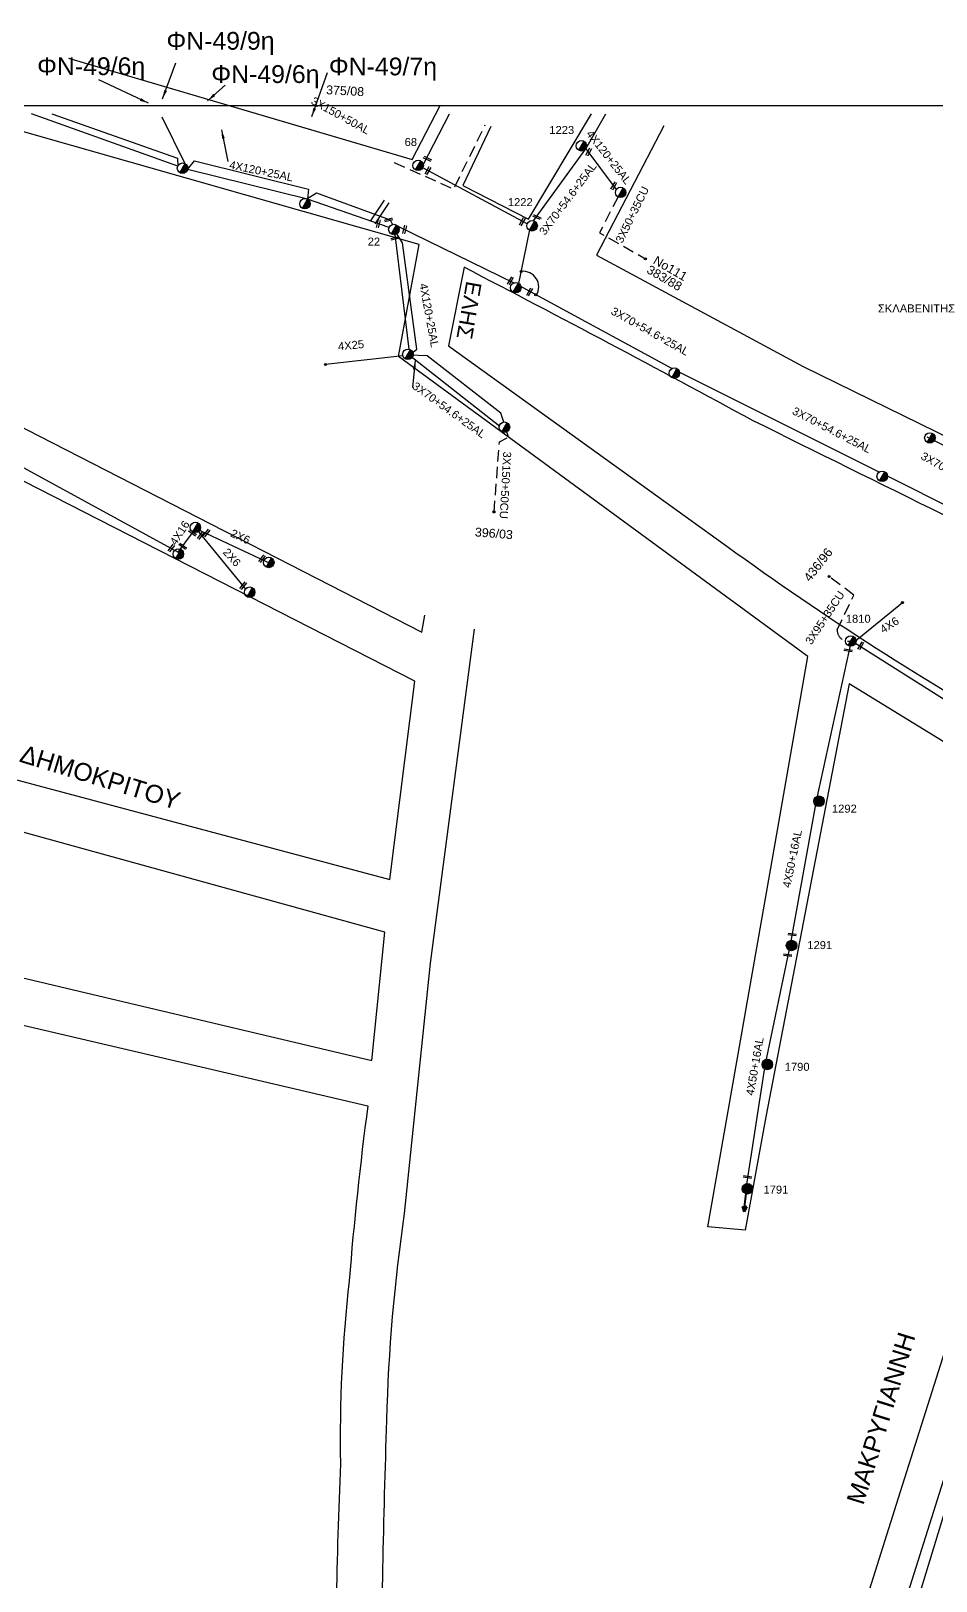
# Model space of a CAD drawing. Header units: millimetres. Extents: x 5010 to 7184, y -101 to 935.
# Drawn here: x 5637.4 to 5841.1, y 581.9 to 930.6 of the extents above; entities that cross this region are included whole.
import ezdxf
from ezdxf.enums import TextEntityAlignment as Align

# ---------------------------------------------------------------- set-up
doc = ezdxf.new("R2010")
doc.units = ezdxf.units.MM
doc.linetypes.add('DASHED', pattern=[19.05, 12.7, -6.35])
for name, color, linetype in [('Layer1', 7, 'Continuous'), ('Γέφυρες Εναερίου Δικτύου', 7, 'Continuous'), ('Γυμνά εναέρια ΧΤ (3Φ)   3x50+35CU', 7, 'Continuous'), ('Γυμνά εναέρια ΧΤ και ΦΟΠ (3Φ)   4x50+16AL', 7, 'Continuous'), ('Εναέρια παροχή ΧΤ 4x16', 7, 'SYN_LINE'), ('Εναέρια παροχή ΧΤ 4x25', 7, 'SYN_LINE'), ('Επίτονοι', 7, 'Continuous'), ('Επιγραφές - Σχήματα', 7, 'Continuous'), ('Καλώδια ΧΤ   2x6AL', 7, 'DASHED'), ('Καλώδια ΧΤ   3x150+50AL', 7, 'DASHED'), ('Καλώδια ΧΤ   3x150+50CU', 7, 'DASHED'), ('Καλώδια ΧΤ   3x95+35CU', 7, 'DASHED'), ('Μηχανική τομή', 7, 'Continuous'), ('Στύλος Ξύλινος', 7, 'Continuous'), ('Στύλος Ξύλινος @ 1', 7, 'Continuous'), ('Στύλος ΦΜ', 7, 'Continuous'), ('Στύλος ΦΜ @ 1', 7, 'Continuous'), ('Συνδέσεις', 7, 'Continuous'), ('Συνεστραμμένα ΧΤ   3x70+54.6+25AL', 7, 'SYN_LINE'), ('Συνεστραμμένα ΧΤ   4x120+25AL', 7, 'SYN_LINE'), ('Τομή', 7, 'Continuous'), ('Υπόβαθρο ΔΕΗ', 7, 'Continuous'), ('Υπόγεια καλώδια Παροχών ΧΤ   4x6', 7, 'DASHED')]:
    doc.layers.add(name, color=color, linetype=linetype)
doc.styles.get("Standard").update_dxf_attribs({"font": 'arial.ttf'})
doc.linetypes.add('SYN_LINE', pattern='A,0.5,-0.0001,["/\\/\\/\\/",Standard,S=0.1,R=0,X=0,Y=-0.05],-0.25', length=0.7501)
doc.dimstyles.new('ISO-25', dxfattribs={"dimtxt": 2.5, "dimasz": 2.5, "dimexe": 1.25, "dimexo": 0.625, "dimtad": 1, "dimtxsty": 'Standard', "dimcen": 2.5, "dimaunit": 2, "dimazin": 0, "dimtfac": 1, "dimtmove": 0, "dimatfit": 3, "dimfxl": 1, "dimarcsym": 0})

# ---------------------------------------------------------------- blocks, each defined once
blk = doc.blocks.new('ΥΠΑΡΧΩΝ ΤΣΙΜΕΝΤΕΝΙΟΣ ΣΤΥΛΟΣ')
at = {"layer": 'Στύλος ΦΜ'}
blk.add_hatch(color=256, dxfattribs=at).paths.add_polyline_path([(-1.29, -2.28, 0.574793), (2.62, 0, 0.268822), (1.3, 2.27)])
blk.add_line((-1.29, -2.28), (1.3, 2.27), dxfattribs=at)
blk.add_circle((0, 0), 2.62, dxfattribs=at)
at = {"layer": 'Στύλος ΦΜ', "flags": 4}
for tag, p in [('ΑΡΙΘΜΟΣ', (-4.68, 8.05)), ('ΤΥΠΟΣ', (-4.91, 3.03))]:
    blk.add_attdef(tag, p, '', height=4, dxfattribs=at)
blk = doc.blocks.new('ΥΠΑΡΧΩΝ ΞΥΛΙΝΟΣ ΣΤΥΛΟΣ')
at = {"layer": 'Στύλος Ξύλινος'}
h = blk.add_hatch(color=7, dxfattribs=at)
h.paths.add_polyline_path([(-2.62, 0, 0.270008), (-1.29, -2.28), (1.3, 2.27, 0.576266)])
h.paths.add_polyline_path([(-1.29, -2.28, 0.574793), (2.62, 0, 0.268822), (1.3, 2.27)])
at = {"layer": 'Στύλος Ξύλινος', "color": 7}
blk.add_line((-1.29, -2.28), (1.3, 2.27), dxfattribs=at)
blk.add_circle((0, 0), 2.62, dxfattribs=at)
at = {"layer": 'Στύλος Ξύλινος', "flags": 4}
for tag, p in [('ΑΡΙΘΜΟΣ', (-4.91, 8.6)), ('ΤΥΠΟΣ', (-4.85, 3.39))]:
    blk.add_attdef(tag, p, '', height=4, dxfattribs=at)
blk = doc.blocks.new('ΕΠΙΤΟΝΟΣ')
at = {"layer": 'Επίτονοι', "lineweight": 40, "ltscale": 40}
blk.add_hatch(color=256, dxfattribs=at).paths.add_polyline_path([(-1.13, 6.47), (0, 9.1), (1.13, 6.47)])
for p, q in [((-1.13, 6.47), (0, 9.1)), ((0, 9.1), (1.13, 6.47)), ((1.13, 6.47), (-1.13, 6.47)), ((-1.13, 6.47), (0, 6.47)), ((0, 6.47), (0, 0))]:
    blk.add_line(p, q, dxfattribs=at)
blk = doc.blocks.new('ΤΟΜΗ')
at = {"layer": 'Τομή', "ltscale": 40}
for p, q in [((-5.68, 0), (5.68, 0)), ((5.68, -2.33), (-5.68, -2.33))]:
    blk.add_line(p, q, dxfattribs=at)
blk = doc.blocks.new('ΜΗΧΑΝΙΚΗ ΤΟΜΗ')
at = {"layer": 'Μηχανική τομή', "ltscale": 40}
for p, q in [((-1.89, 0.78), (1.89, 0.78)), ((1.89, 0), (-1.89, 0))]:
    blk.add_line(p, q, dxfattribs=at)
blk = doc.blocks.new('_ΣΥΝΔΕΣΗ')
at = {"layer": 'Συνδέσεις', "linetype": 'SYN_LINE', "ltscale": 40}
blk.add_hatch(color=256, dxfattribs=at).paths.add_polyline_path([(0.5, -0.01, 1), (-0.5, -0.01, 1)])
at = {"layer": 'Συνδέσεις'}
blk.add_circle((0, -0.01), 0.5, dxfattribs=at)

msp = doc.modelspace()

# ---------------------------------------------------------------- linework, layer by layer
at = {"layer": 'Layer1', "linetype": 'Continuous', "ltscale": 0.2}
msp.add_lwpolyline([(5645.9, 924.47), (5723.26, 901.69)], dxfattribs=at)
at = {"layer": 'Γέφυρες Εναερίου Δικτύου', "color": 2, "linetype": 'DASHED', "ltscale": 0.2}
msp.add_line((5822.66, 793.01), (5822.03, 793.41), dxfattribs=at)
msp.add_arc((5821.37, 795.79), 2.47, 177.1366, 285.5052, dxfattribs=at)
at = {"layer": 'Γυμνά εναέρια ΧΤ (3Φ)   3x50+35CU', "color": 2, "linetype": 'DASHED', "ltscale": 0.2, "flags": 128}
msp.add_lwpolyline([(5769.57, 893.28), (5765.4, 885.22), (5775.72, 879.36)], dxfattribs=at)
at = {"layer": 'Γυμνά εναέρια ΧΤ και ΦΟΠ (3Φ)   4x50+16AL', "color": 30, "flags": 128}
msp.add_lwpolyline([(5510.19, 880.33), (5528.83, 876.27), (5560.48, 864.25), (5598.39, 848.55), (5635.86, 832.3), (5670.55, 813.33)], dxfattribs=at)
at = {"layer": 'Γυμνά εναέρια ΧΤ και ΦΟΠ (3Φ)   4x50+16AL', "color": 2, "flags": 128}
msp.add_lwpolyline([(5851.34, 774.88), (5822.03, 793.41), (5814.18, 757.44), (5808.39, 725.43), (5802.61, 697.84), (5798.22, 669.66)], dxfattribs=at)
at = {"layer": 'Γυμνά εναέρια ΧΤ και ΦΟΠ (3Φ)   4x50+16AL', "color": 85, "flags": 128}
msp.add_lwpolyline([(5757.92, 371.22), (5768.24, 416.65), (5778.12, 453.1), (5790.19, 492.22), (5807.55, 487.99), (5829.2, 561.24), (5842.84, 604.5), (5861.56, 667.24), (5890.42, 752.97), (5909.25, 740.91), (5931.04, 728.89)], dxfattribs=at)
at = {"layer": 'Εναέρια παροχή ΧΤ 4x16', "color": 30, "ltscale": 10, "flags": 128}
msp.add_lwpolyline([(5670.55, 813.33), (5675.07, 819.42)], dxfattribs=at)
at = {"layer": 'Εναέρια παροχή ΧΤ 4x25', "color": 2, "linetype": 'SYN_LINE', "ltscale": 20, "flags": 128}
for points in [[(5719.3, 884.79), (5722.46, 859.03)], [(5722.54, 858.35), (5722.62, 857.68), (5722.12, 857.62)], [(5721.14, 857.51), (5703.74, 855.56)]]:
    msp.add_lwpolyline(points, dxfattribs=at)
at = {"layer": 'Επιγραφές - Σχήματα'}
msp.add_lwpolyline([(5045.81, 913.83), (7035.6, 913.83), (7035.6, -89.73), (5045.81, -89.73)], close=True, dxfattribs=at)
at = {"layer": 'Επιγραφές - Σχήματα', "linetype": 'Continuous', "ltscale": 0.2}
msp.add_arc((5748.19, 873), 3.54, 328.9624, 96.7662, dxfattribs=at)
at = {"layer": 'Καλώδια ΧΤ   2x6AL', "color": 30, "linetype": 'SYN_LINE', "ltscale": 15, "flags": 128}
for points in [[(5674.51, 818.71), (5691.21, 810.88)], [(5674.51, 818.71), (5685.79, 804.93)]]:
    msp.add_lwpolyline(points, dxfattribs=at)
at = {"layer": 'Καλώδια ΧΤ   3x150+50AL', "color": 62, "linetype": 'DASHED', "ltscale": 0.2, "flags": 128}
msp.add_lwpolyline([(5719.21, 901.03), (5719.21, 901.03), (5719.21, 901.03), (5732.57, 895.04), (5739.7, 909.48)], dxfattribs=at)
at = {"layer": 'Καλώδια ΧΤ   3x150+50CU', "color": 85, "linetype": 'DASHED', "ltscale": 0.2, "flags": 128}
msp.add_lwpolyline([(5741.67, 822.39), (5742.89, 838.17), (5744.89, 839.23)], dxfattribs=at)
at = {"layer": 'Καλώδια ΧΤ   3x95+35CU', "color": 2, "linetype": 'DASHED', "ltscale": 0.2}
for p, q in [((5822.63, 803.7), (5817.1, 807.86)), ((5818.91, 795.91), (5822.63, 803.7))]:
    msp.add_line(p, q, dxfattribs=at)
at = {"layer": 'Συνεστραμμένα ΧΤ   3x70+54.6+25AL', "color": 2, "linetype": 'Continuous', "ltscale": 20, "flags": 128}
msp.add_lwpolyline([(5725.74, 900.5), (5731.65, 911.99)], dxfattribs=at)
at = {"layer": 'Συνεστραμμένα ΧΤ   3x70+54.6+25AL', "color": 2, "linetype": 'SYN_LINE', "ltscale": 8, "flags": 128}
msp.add_lwpolyline([(5762.31, 904.12), (5766.84, 911.99)], dxfattribs=at)
at = {"layer": 'Συνεστραμμένα ΧΤ   3x70+54.6+25AL', "color": 2, "linetype": 'SYN_LINE', "ltscale": 20, "flags": 128}
for points in [[(5750.56, 887.92), (5762.31, 904.12), (5762.31, 904.12)], [(5749.13, 887.22), (5725.61, 899.81)], [(5720.13, 886.66), (5746.26, 873.84)], [(5747.3, 873.3), (5747.39, 873.25)], [(5781.7, 854.67), (5747.39, 873.25), (5747.44, 873.56)], [(5722.62, 857.68), (5742.99, 841.72)], [(5828.36, 831.38), (5782.58, 854.21)], [(5864.43, 813.3), (5829.31, 830.91)]]:
    msp.add_lwpolyline(points, dxfattribs=at)
at = {"layer": 'Συνεστραμμένα ΧΤ   3x70+54.6+25AL', "color": 2, "linetype": 'SYN_LINE', "ltscale": 15, "flags": 128}
msp.add_lwpolyline([(5747.13, 873.39), (5749.69, 885.85)], dxfattribs=at)
at = {"layer": 'Συνεστραμμένα ΧΤ   3x70+54.6+25AL', "color": 27, "linetype": 'SYN_LINE', "ltscale": 20, "flags": 128}
msp.add_lwpolyline([(5866.77, 825.41), (5839.11, 839.25)], dxfattribs=at)
at = {"layer": 'Συνεστραμμένα ΧΤ   4x120+25AL', "color": 85, "linetype": 'SYN_LINE', "ltscale": 15, "flags": 128}
for points in [[(5670.47, 900.2), (5637.55, 911.99)], [(5672.14, 900.76), (5666.96, 911.26)]]:
    msp.add_lwpolyline(points, dxfattribs=at)
at = {"layer": 'Συνεστραμμένα ΧΤ   4x120+25AL', "color": 151, "linetype": 'SYN_LINE', "ltscale": 20, "flags": 128}
for points in [[(5642.14, 911.99), (5670.38, 902), (5670.47, 900.2)], [(5672.7, 899.46), (5672.7, 899.46), (5674.23, 901.38), (5699.88, 895.06), (5699.88, 895.06), (5699.69, 892.77)], [(5699.55, 892.84), (5701.73, 894.2), (5718.3, 888.16), (5718.79, 887.08)]]:
    msp.add_lwpolyline(points, dxfattribs=at)
at = {"layer": 'Συνεστραμμένα ΧΤ   4x120+25AL', "color": 2, "linetype": 'SYN_LINE', "ltscale": 10, "flags": 128}
msp.add_lwpolyline([(5762.31, 904.12), (5769.15, 894.93)], dxfattribs=at)
at = {"layer": 'Συνεστραμμένα ΧΤ   4x120+25AL', "color": 85, "linetype": 'SYN_LINE', "ltscale": 20, "flags": 128}
for points in [[(5699.69, 892.77), (5672.7, 899.46)], [(5718.03, 886.39), (5699.69, 892.77)], [(5722.62, 857.68), (5724.29, 859.06), (5721.07, 882.94), (5719.76, 884.96)], [(5743.83, 842.63), (5743.21, 844.65), (5726.62, 857.54), (5722.62, 857.68)], [(5744.89, 839.23), (5744.13, 841.68)]]:
    msp.add_lwpolyline(points, dxfattribs=at)
at = {"layer": 'Υπόβαθρο ΔΕΗ', "flags": 128}
for points in [[(5682.02, 913.83), (5723.26, 901.69), (5729.57, 913.83)], [(5740.92, 909.11), (5734.67, 895.88), (5749.41, 888.31), (5763.6, 911.99)], [(5779.9, 909.24), (5764.75, 880.14), (5811.22, 855.12), (5844.91, 838.63), (5869.87, 826.13), (5904.72, 887.4), (5918.27, 911.99)], [(5633.98, 908.45), (5612.66, 853.1), (5725.39, 795.35), (5726.08, 799.21)], [(5633.98, 908.45), (5612.66, 853.1), (5725.39, 795.35), (5726.08, 799.21)]]:
    msp.add_lwpolyline(points, dxfattribs=at)
for points in [[(5737.21, 796.03), (5727.29, 720.9), (5721.45, 664.58, 0.03013), (5717.47, 618.06, 0.007223), (5716.16, 551.49, -0.004349), (5713.85, 498.53, -0.002152), (5710.42, 430.44), (5753.57, 392.45), (5784.48, 504.12), (5801.03, 500.15), (5832.71, 600.57), (5863.5, 697.91), (5879.41, 748.28), (5821.57, 783.72), (5802.8, 686.29), (5798.16, 660.83), (5789.78, 661.6), (5805.45, 750.78), (5812.3, 789.91), (5720.14, 857.34), (5724.78, 882.58), (5633.98, 908.45)], [(5734.92, 877.45), (5731.4, 859.76), (5794.05, 814.72, 0.028998), (5862.55, 770.84, -0.009322), (5935.63, 727.93, -0.01684), (5967.1, 709.66, 0.065399), (6015.63, 691.75, 0.023792), (6038.76, 687.92), (6055.78, 719.02, -0.005825), (5970.05, 759.54, 0.00172), (5885.71, 800.9, -0.002846), (5800.01, 842.92, 0.004593), (5734.92, 877.45, -13.107716)], [(5734.92, 877.45), (5731.4, 859.76), (5794.05, 814.72, 0.028998), (5862.55, 770.84, -0.009322), (5935.63, 727.93, -0.01684), (5967.1, 709.66, 0.065399), (6015.63, 691.75, 0.023792), (6038.76, 687.92), (6055.78, 719.02, -0.005825), (5970.05, 759.54, 0.00172), (5885.71, 800.9, -0.002846), (5800.01, 842.92, 0.004593), (5734.92, 877.45, -13.107716)], [(5974.53, 651.11), (6024.03, 618.55), (6046.83, 647.79), (6053.92, 660.57), (6055.01, 666.26), (6037.24, 676.46, -0.071197), (5970.8, 696.19, -0.025167), (5949.19, 707.84), (5888.53, 742.68), (5868.48, 677.97), (5848.91, 616.59), (5828.78, 550.7), (5808.89, 486.12), (5791.75, 490.64), (5771.53, 421.23), (5761.62, 385.47), (5814.23, 342.39)], [(5974.53, 651.11), (6024.03, 618.55), (6046.83, 647.79), (6053.92, 660.57), (6055.01, 666.26), (6037.24, 676.46, -0.071197), (5970.8, 696.19, -0.025167), (5949.19, 707.84), (5888.53, 742.68), (5868.48, 677.97), (5848.91, 616.59), (5828.78, 550.7), (5808.89, 486.12), (5791.75, 490.64), (5771.53, 421.23), (5761.62, 385.47), (5814.23, 342.39)]]:
    msp.add_lwpolyline(points, format="xyb", dxfattribs=at)
for points in [[(5723.8, 784.32), (5608.8, 843.08), (5583.82, 775.55), (5718.23, 739.7)], [(5723.8, 784.32), (5608.8, 843.08), (5583.82, 775.55), (5718.23, 739.7)], [(5579.55, 766.52), (5569.52, 738.54), (5572.24, 732.6), (5714.13, 699.01), (5717.1, 727.85), (5620.6, 754.48)], [(5579.55, 766.52), (5569.52, 738.54), (5572.24, 732.6), (5714.13, 699.01), (5717.1, 727.85), (5620.6, 754.48)]]:
    msp.add_lwpolyline(points, close=True, dxfattribs=at)
msp.add_lwpolyline([(5713.25, 688.76, 0.013123), (5709.06, 649.44, 0.032421), (5707.08, 608.27, 0.009172), (5705.72, 544.83, -0.000909), (5700.89, 439.11, -0.013266), (5668.68, 466.59), (5621.72, 518.75), (5588.75, 554.46), (5547.96, 603.32), (5566.18, 719.15), (5571.14, 722)], format="xyb", close=True, dxfattribs=at)
msp.add_lwpolyline([(5713.25, 688.76, 0.013123), (5709.06, 649.44, 0.032421), (5707.08, 608.27, 0.009172), (5705.72, 544.83, -0.000909), (5700.89, 439.11, -0.013266), (5668.68, 466.59), (5621.72, 518.75), (5588.75, 554.46), (5547.96, 603.32), (5566.18, 719.15), (5571.14, 722)], format="xyb", close=True, dxfattribs=at)
at = {"layer": 'Υπόγεια καλώδια Παροχών ΧΤ   4x6', "color": 2, "linetype": 'SYN_LINE', "ltscale": 10}
msp.add_line((5833.6, 801.99), (5822.66, 793.01), dxfattribs=at)

# ---------------------------------------------------------------- block references
at = {"layer": 'Επίτονοι', "xscale": 0.4499999999997629, "yscale": 0.4499999999997629, "zscale": 0.4499999999997629, "rotation": 173.0422859946908}
msp.add_blockref('ΕΠΙΤΟΝΟΣ', (5798.42, 668.98), dxfattribs=at)
msp.add_blockref('ΕΠΙΤΟΝΟΣ', (5798.42, 668.98), dxfattribs=at)
at = {"layer": 'Μηχανική τομή'}
for p, xscale, yscale, zscale, rotation in [((5762.79, 903.48), 0.499999999999892, 0.499999999999892, 0.499999999999892, 240.8781210809416), ((5726.75, 902.01), 0.4999999999999113, 0.4999999999999113, 0.4999999999999113, 154.4561412892222), ((5726.6, 899.28), 0.499999999999892, 0.499999999999892, 0.499999999999892, 240.8781210809416), ((5768.43, 895.84), 0.499999999999892, 0.499999999999892, 0.499999999999892, 240.8781210809416), ((5751.39, 888.93), 0.4999999999999113, 0.4999999999999113, 0.4999999999999113, 154.4561412892222), ((5715.41, 887.31), 0.4999999999999362, 0.4999999999999362, 0.4999999999999362, 255.6484155293049), ((5717.9, 888.31), 0.4999999999999362, 0.4999999999999362, 0.4999999999999362, 194.0441900356151), ((5721.34, 885.98), 0.4999999999999362, 0.4999999999999362, 0.4999999999999362, 255.6484155293049), ((5747.84, 887.81), 0.499999999999892, 0.499999999999892, 0.499999999999892, 240.8781210809416), ((5719.35, 884.17), 0.4999999999999363, 0.4999999999999363, 0.4999999999999363, 194.0441900356151), ((5745.17, 874.49), 0.499999999999892, 0.499999999999892, 0.499999999999892, 240.8781210809416), ((5749.49, 872.03), 0.499999999999892, 0.499999999999892, 0.499999999999892, 240.8781210809416), ((5673.92, 817.86), 0.4999999999998313, 0.4999999999998313, 0.4999999999998313, 143.8257473215673), ((5675.47, 817.21), 0.4999999999999213, 0.4999999999999213, 0.4999999999999213, 232.1881526763892), ((5676.8, 817.79), 0.4999999999999213, 0.4999999999999213, 0.4999999999999213, 232.1881526763892), ((5668.87, 814.38), 0.4999999999999213, 0.4999999999999213, 0.4999999999999213, 232.1881526763892), ((5671.72, 814.84), 0.4999999999998313, 0.4999999999998313, 0.4999999999998313, 143.8257473215673), ((5689.29, 812.01), 0.4999999999999213, 0.4999999999999213, 0.4999999999999213, 232.1881526763892), ((5685.05, 805.95), 0.4999999999999213, 0.4999999999999213, 0.4999999999999213, 232.1881526763892), ((5824.03, 792.38), 0.499999999999892, 0.499999999999892, 0.499999999999892, 240.8781210809416), ((5821.4, 791.46), 0.4999999999999005, 0.4999999999999005, 0.4999999999999005, 172.0121817505697), ((5808.79, 727.52), 0.4999999999999005, 0.4999999999999005, 0.4999999999999005, 172.0121817505697), ((5807.77, 722.87), 0.4999999999999005, 0.4999999999999005, 0.4999999999999005, 172.0121817505697), ((5798.72, 672.97), 0.4999999999999005, 0.4999999999999005, 0.4999999999999005, 172.0121817505697)]:
    msp.add_blockref('ΜΗΧΑΝΙΚΗ ΤΟΜΗ', p, dxfattribs=dict(at, xscale=xscale, yscale=yscale, zscale=zscale, rotation=rotation))
at = {"layer": 'Στύλος Ξύλινος @ 1', "ltscale": 40}
ref = msp.add_blockref('ΥΠΑΡΧΩΝ ΞΥΛΙΝΟΣ ΣΤΥΛΟΣ', (5814.8, 757.33), dxfattribs=dict(at, xscale=0.4499999999998181, yscale=0.4499999999998181, zscale=0.4499999999998181))
ref.add_attrib('ΤΥΠΟΣ', '1292', (5817.71, 754.75), dxfattribs={"layer": 'Στύλος Ξύλινος', "height": 1.8, "flags": 4})
ref = msp.add_blockref('ΥΠΑΡΧΩΝ ΞΥΛΙΝΟΣ ΣΤΥΛΟΣ', (5814.8, 757.33), dxfattribs=dict(at, xscale=0.4499999999998181, yscale=0.4499999999998181, zscale=0.4499999999998181))
ref.add_attrib('ΤΥΠΟΣ', '1292', (5817.71, 754.75), dxfattribs={"layer": 'Στύλος Ξύλινος', "height": 1.8, "flags": 4})
ref = msp.add_blockref('ΥΠΑΡΧΩΝ ΞΥΛΙΝΟΣ ΣΤΥΛΟΣ', (5808.62, 724.86), dxfattribs=dict(at, xscale=0.4499999999998181, yscale=0.4499999999998181, zscale=0.4499999999998181))
ref.add_attrib('ΤΥΠΟΣ', '1291', (5812.17, 724.06), dxfattribs={"layer": 'Στύλος Ξύλινος', "height": 1.8, "flags": 4})
ref = msp.add_blockref('ΥΠΑΡΧΩΝ ΞΥΛΙΝΟΣ ΣΤΥΛΟΣ', (5808.62, 724.86), dxfattribs=dict(at, xscale=0.4499999999998181, yscale=0.4499999999998181, zscale=0.4499999999998181))
ref.add_attrib('ΤΥΠΟΣ', '1291', (5812.17, 724.06), dxfattribs={"layer": 'Στύλος Ξύλινος', "height": 1.8, "flags": 4})
ref = msp.add_blockref('ΥΠΑΡΧΩΝ ΞΥΛΙΝΟΣ ΣΤΥΛΟΣ', (5803.17, 698.1), dxfattribs=dict(at, xscale=0.4499999999998181, yscale=0.4499999999998181, zscale=0.4499999999998181))
ref.add_attrib('ΤΥΠΟΣ', '1790', (5807.09, 696.67), dxfattribs={"layer": 'Στύλος Ξύλινος', "height": 1.8, "flags": 4})
ref = msp.add_blockref('ΥΠΑΡΧΩΝ ΞΥΛΙΝΟΣ ΣΤΥΛΟΣ', (5803.17, 698.1), dxfattribs=dict(at, xscale=0.4499999999998181, yscale=0.4499999999998181, zscale=0.4499999999998181))
ref.add_attrib('ΤΥΠΟΣ', '1790', (5807.09, 696.67), dxfattribs={"layer": 'Στύλος Ξύλινος', "height": 1.8, "flags": 4})
ref = msp.add_blockref('ΥΠΑΡΧΩΝ ΞΥΛΙΝΟΣ ΣΤΥΛΟΣ', (5798.69, 670.13), dxfattribs=dict(at, xscale=0.4499999999998181, yscale=0.4499999999998181, zscale=0.4499999999998181))
ref.add_attrib('ΤΥΠΟΣ', '1791', (5802.3, 669.04), dxfattribs={"layer": 'Στύλος Ξύλινος', "height": 1.8, "flags": 4})
ref = msp.add_blockref('ΥΠΑΡΧΩΝ ΞΥΛΙΝΟΣ ΣΤΥΛΟΣ', (5798.69, 670.13), dxfattribs=dict(at, xscale=0.4499999999998181, yscale=0.4499999999998181, zscale=0.4499999999998181))
ref.add_attrib('ΤΥΠΟΣ', '1791', (5802.3, 669.04), dxfattribs={"layer": 'Στύλος Ξύλινος', "height": 1.8, "flags": 4})
at = {"layer": 'Στύλος ΦΜ @ 1', "ltscale": 40}
ref = msp.add_blockref('ΥΠΑΡΧΩΝ ΤΣΙΜΕΝΤΕΝΙΟΣ ΣΤΥΛΟΣ', (5761.34, 904.79), dxfattribs=dict(at, xscale=0.4499999999998181, yscale=0.4499999999998181, zscale=0.4499999999998181))
ref.add_attrib('ΤΥΠΟΣ', '1223', (5754.1, 907.44), dxfattribs={"layer": 'Στύλος ΦΜ', "height": 1.8, "flags": 4})
ref = msp.add_blockref('ΥΠΑΡΧΩΝ ΤΣΙΜΕΝΤΕΝΙΟΣ ΣΤΥΛΟΣ', (5724.57, 900.37), dxfattribs=dict(at, xscale=0.4499999999998181, yscale=0.4499999999998181, zscale=0.4499999999998181))
ref.add_attrib('ΤΥΠΟΣ', '68', (5721.53, 904.73), dxfattribs={"layer": 'Στύλος ΦΜ', "height": 1.8, "flags": 4})
at = {"layer": 'Στύλος ΦΜ @ 1', "ltscale": 40, "xscale": 0.4499999999998181, "yscale": 0.4499999999998181, "zscale": 0.4499999999998181}
for p in [(5671.55, 899.74), (5699.1, 891.75), (5770.15, 894.3), (5746.56, 872.87), (5722.26, 857.87), (5782.25, 853.63), (5782.25, 853.63), (5744.01, 841.47), (5839.76, 839.05), (5839.76, 839.05), (5829.02, 830.41), (5829.02, 830.41), (5674.45, 818.93), (5674.45, 818.93), (5670.62, 812.95), (5670.62, 812.95), (5690.97, 811.04), (5690.97, 811.04), (5686.66, 804.34), (5686.66, 804.34)]:
    msp.add_blockref('ΥΠΑΡΧΩΝ ΤΣΙΜΕΝΤΕΝΙΟΣ ΣΤΥΛΟΣ', p, dxfattribs=at)
at = {"layer": 'Στύλος ΦΜ @ 1', "ltscale": 40}
ref = msp.add_blockref('ΥΠΑΡΧΩΝ ΤΣΙΜΕΝΤΕΝΙΟΣ ΣΤΥΛΟΣ', (5750.23, 886.79), dxfattribs=dict(at, xscale=0.4499999999998181, yscale=0.4499999999998181, zscale=0.4499999999998181))
ref.add_attrib('ΤΥΠΟΣ', '1222', (5744.77, 891.2), dxfattribs={"layer": 'Στύλος ΦΜ', "height": 1.8, "flags": 4})
ref = msp.add_blockref('ΥΠΑΡΧΩΝ ΤΣΙΜΕΝΤΕΝΙΟΣ ΣΤΥΛΟΣ', (5719.12, 885.95), dxfattribs=dict(at, xscale=0.4499999999998181, yscale=0.4499999999998181, zscale=0.4499999999998181))
ref.add_attrib('ΤΥΠΟΣ', '22', (5713.23, 882.33), dxfattribs={"layer": 'Στύλος ΦΜ', "height": 1.8, "flags": 4})
ref = msp.add_blockref('ΥΠΑΡΧΩΝ ΤΣΙΜΕΝΤΕΝΙΟΣ ΣΤΥΛΟΣ', (5821.95, 793.36), dxfattribs=dict(at, xscale=0.4499999999998181, yscale=0.4499999999998181, zscale=0.4499999999998181))
ref.add_attrib('ΤΥΠΟΣ', '1810', (5820.83, 797.48), dxfattribs={"layer": 'Στύλος ΦΜ', "height": 1.8, "flags": 4})
ref = msp.add_blockref('ΥΠΑΡΧΩΝ ΤΣΙΜΕΝΤΕΝΙΟΣ ΣΤΥΛΟΣ', (5821.95, 793.36), dxfattribs=dict(at, xscale=0.4499999999998181, yscale=0.4499999999998181, zscale=0.4499999999998181))
ref.add_attrib('ΤΥΠΟΣ', '1810', (5820.83, 797.48), dxfattribs={"layer": 'Στύλος ΦΜ', "height": 1.8, "flags": 4})
at = {"layer": 'Συνδέσεις', "xscale": 0.4500000000000455, "yscale": 0.4500000000000455, "zscale": 0.4500000000000455}
for p in [(5775.72, 879.36), (5747.77, 876.52), (5751.03, 871.29), (5703.72, 855.57), (5741.65, 822.4), (5817.07, 807.87), (5833.57, 802)]:
    msp.add_blockref('_ΣΥΝΔΕΣΗ', p, dxfattribs=at)
at = {"layer": 'Τομή', "xscale": 0.499999999999958, "yscale": 0.499999999999958, "zscale": 0.499999999999958, "rotation": 56.28730171476255}
msp.add_blockref('ΤΟΜΗ', (5715.42, 890.2), dxfattribs=at)

# ---------------------------------------------------------------- texts
at = {"layer": 'Γυμνά εναέρια ΧΤ (3Φ)   3x50+35CU'}
msp.add_text('3X50+35CU', height=1.8, rotation=63.7903, dxfattribs=at).set_placement((5772.76, 889.3), align=Align.MIDDLE)
at = {"layer": 'Γυμνά εναέρια ΧΤ και ΦΟΠ (3Φ)   4x50+16AL'}
for rotation, p in [(78.3971, (5808.77, 744.39)), (80.1395, (5800.34, 697.66))]:
    msp.add_text('4X50+16AL', height=1.8, rotation=rotation, dxfattribs=at).set_placement(p, align=Align.MIDDLE)
at = {"layer": 'Εναέρια παροχή ΧΤ 4x16', "ltscale": 20}
msp.add_text('4X16', height=1.8, rotation=57.3143, dxfattribs=at).set_placement((5670.91, 817.69), align=Align.MIDDLE)
at = {"layer": 'Εναέρια παροχή ΧΤ 4x25', "ltscale": 20}
msp.add_text('4X25', height=1.8, rotation=5.3902, dxfattribs=at).set_placement((5709.47, 859.91), align=Align.MIDDLE)
at = {"layer": 'Επιγραφές - Σχήματα', "linetype": 'DASHED', "ltscale": 0.2, "char_height": 4, "width": 17.2922, "attachment_point": 1}
for s, insert in [('ΦΝ-49/9η', (5667.93, 930.4)), ('ΦΝ-49/6η', (5638.82, 924.68)), ('ΦΝ-49/7η', (5704.49, 924.63)), ('ΦΝ-49/6η', (5678.03, 922.91))]:
    msp.add_mtext(s, dxfattribs=dict(at, insert=insert))
at = {"layer": 'Επιγραφές - Σχήματα', "linetype": 'DASHED', "ltscale": 0.2, "attachment_point": 1}
for s, insert, char_height, width, rotation in [('375/08', (5703.93, 918.39), 2, 17.7581, 357.0186), ('Νο111', (5778.29, 880.13), 2, 17.7581, 329.8323), ('383/88', (5776.83, 878.05), 2, 17.7581, 329.8323), ('ΕΛΗΣ', (5738.9, 873.9), 3.5, 17.2922, 260.1295), ('396/03', (5737.45, 818.91), 2, 17.7581, 355.5767), ('436/96', (5811.18, 807.78), 2, 17.7581, 52.0877), ('ΔΗΜΟΚΡΙΤΟΥ', (5635.81, 770.1), 4, 17.2922, 342.9416), ('ΜΑΚΡΥΓΙΑΝΝΗ', (5820.94, 599.96), 4, 48.5909, 72.8458)]:
    msp.add_mtext(s, dxfattribs=dict(at, insert=insert, char_height=char_height, width=width, rotation=rotation))
at = {"layer": 'Επιγραφές - Σχήματα', "color": 1, "linetype": 'Continuous', "ltscale": 0.2, "insert": (5828.06, 869.1), "char_height": 1.8, "width": 8.9343, "attachment_point": 1}
msp.add_mtext('ΣΚΛΑΒΕΝΙΤΗΣ', dxfattribs=at)
at = {"layer": 'Καλώδια ΧΤ   2x6AL', "ltscale": 0.2}
for rotation, p in [(335.0581, (5684.57, 816.85)), (312.0662, (5682.65, 812.18))]:
    msp.add_text('2X6', height=1.8, rotation=rotation, dxfattribs=at).set_placement(p, align=Align.MIDDLE)
at = {"layer": 'Καλώδια ΧΤ   3x150+50AL', "ltscale": 0.2}
msp.add_text('3X150+50AL', height=1.8, rotation=331.1365, dxfattribs=at).set_placement((5707.13, 911.59), align=Align.MIDDLE)
at = {"layer": 'Καλώδια ΧΤ   3x150+50CU', "ltscale": 0.2}
msp.add_text('3X150+50CU', height=1.8, rotation=266.8172, dxfattribs=at).set_placement((5744.23, 828.42), align=Align.MIDDLE)
at = {"layer": 'Καλώδια ΧΤ   3x95+35CU', "ltscale": 0.2}
msp.add_text('3X95+35CU', height=1.8, rotation=56.5351, dxfattribs=at).set_placement((5816.12, 798.61), align=Align.MIDDLE)
at = {"layer": 'Συνεστραμμένα ΧΤ   3x70+54.6+25AL', "ltscale": 20}
for rotation, p in [(53.0734, (5758.26, 892.87)), (330.8424, (5776.78, 863.05)), (324.2368, (5731.56, 845.34)), (332.6388, (5817.7, 840.83)), (330.6656, (5846.5, 830.42))]:
    msp.add_text('3X70+54.6+25AL', height=1.8, rotation=rotation, dxfattribs=at).set_placement(p, align=Align.MIDDLE)
at = {"layer": 'Συνεστραμμένα ΧΤ   4x120+25AL', "ltscale": 20}
for rotation, p in [(308.0523, (5767.5, 902.23)), (348.2857, (5689.28, 899.1)), (280.4177, (5727.06, 866.65))]:
    msp.add_text('4X120+25AL', height=1.8, rotation=rotation, dxfattribs=at).set_placement(p, align=Align.MIDDLE)
at = {"layer": 'Υπόγεια καλώδια Παροχών ΧΤ   4x6', "ltscale": 0.2}
msp.add_text('4X6', height=1.8, rotation=32.4119, dxfattribs=at).set_placement((5830.64, 796.96), align=Align.MIDDLE)

# ---------------------------------------------------------------- leaders
at = {"layer": 'Επιγραφές - Σχήματα', "ltscale": 40}
for points in [[(5667.04, 915.33), (5670.05, 923.47)], [(5700.62, 911.34), (5704.21, 921.29)], [(5663.89, 914.36), (5652.69, 919.61)], [(5677.19, 914.89), (5681.16, 918.41)], [(5680.35, 908.39), (5681.76, 901.28)], [(5723.92, 856.48), (5723.28, 850.37)]]:
    msp.add_leader(points, dimstyle='ISO-25', override={"dimasz": 2, "dimtad": 0}, dxfattribs=at)

doc.saveas('drawing.dxf')
